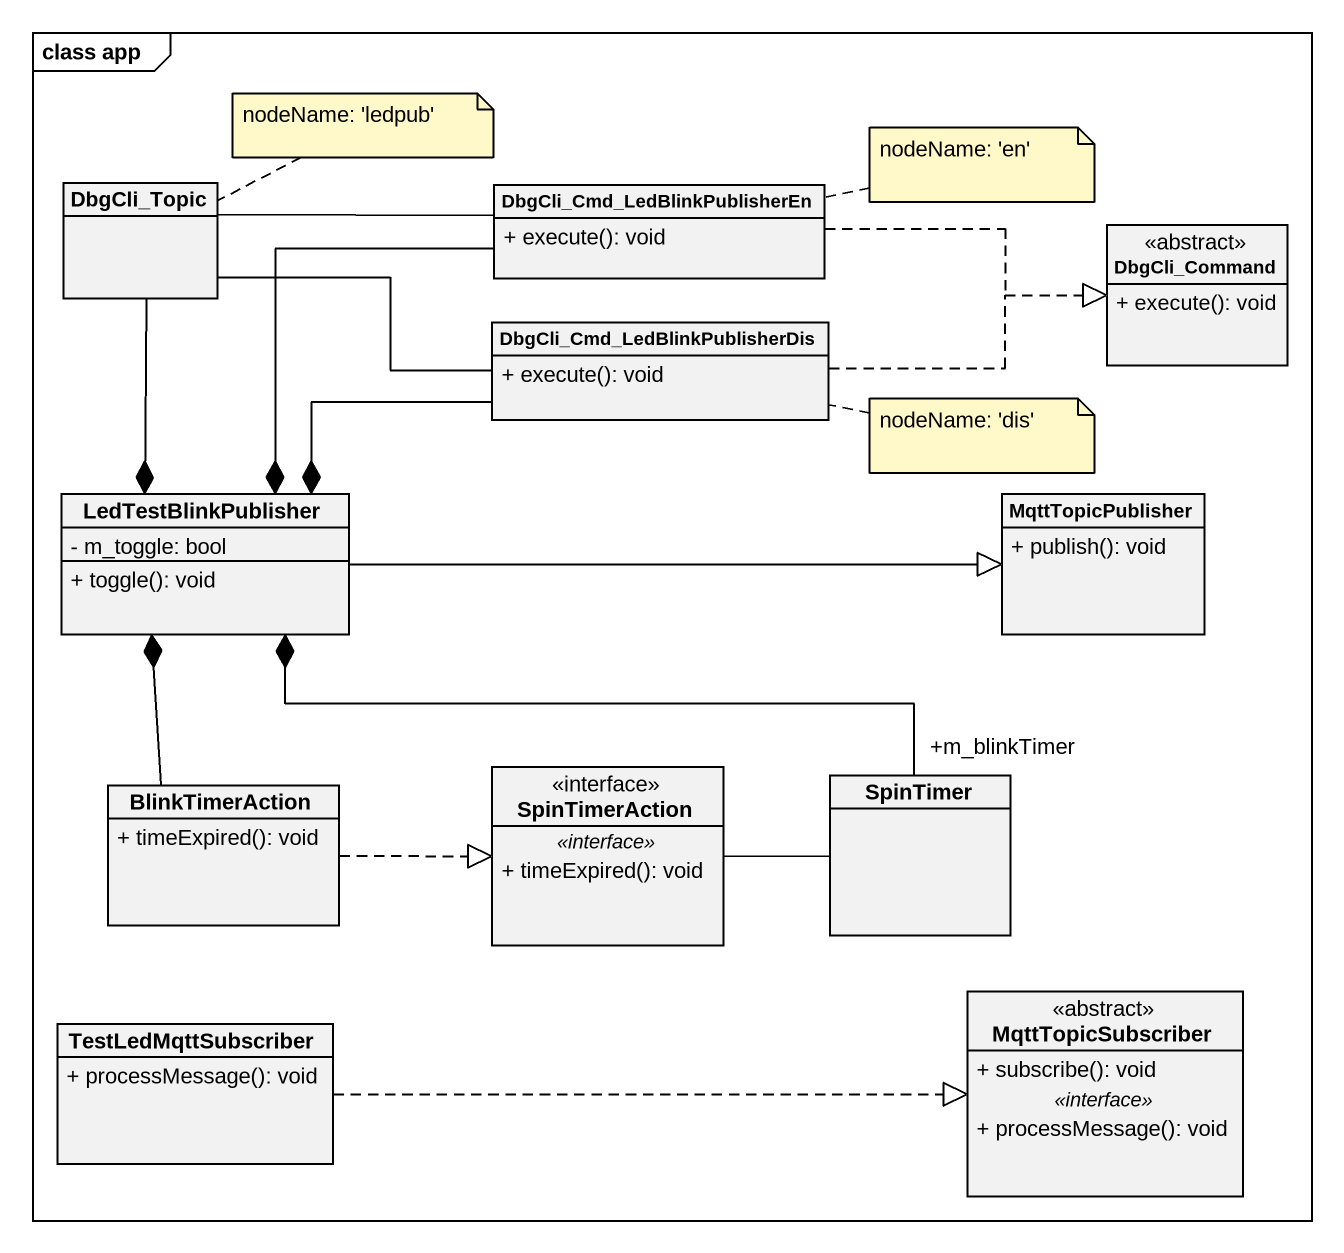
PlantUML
@startuml
mainframe class app
hide circle
hide empty members
skinparam classAttributeIconSize 0
class DbgCli_Topic
class "DbgCli_Cmd_LedBlinkPublisherEn" as DbgCli_Cmd {
  + execute(): void
}
class DbgCli_Command <<abstract>> {
  + execute(): void
}
class "DbgCli_Cmd_LedBlinkPublisherDis" as DbgCli_Cmd_2 {
  + execute(): void
}
class LedTestBlinkPublisher {
  - m_toggle: bool
  + toggle(): void
}
class MqttTopicPublisher {
  + publish(): void
}
class SpinTimerAction <<interface>> {
  .. <<interface>> ..
  + timeExpired(): void
}
class BlinkTimerAction {
  + timeExpired(): void
}
class SpinTimer
class TestLedMqttSubscriber {
  + processMessage(): void
}
class MqttTopicSubscriber <<abstract>> {
  + subscribe(): void
  .. <<interface>> ..
  + processMessage(): void
}
DbgCli_Topic -right- DbgCli_Cmd
DbgCli_Topic -right- DbgCli_Cmd_2
DbgCli_Topic --* LedTestBlinkPublisher
DbgCli_Cmd .right.|> DbgCli_Command
DbgCli_Cmd --* LedTestBlinkPublisher
DbgCli_Cmd_2 .right.|> DbgCli_Command
DbgCli_Cmd_2 -left-* LedTestBlinkPublisher
LedTestBlinkPublisher -right-|> MqttTopicPublisher
SpinTimerAction -right- SpinTimer
BlinkTimerAction -up-* LedTestBlinkPublisher
BlinkTimerAction .right.|> SpinTimerAction
SpinTimer "+m_blinkTimer" -left-* LedTestBlinkPublisher
TestLedMqttSubscriber .right.|> MqttTopicSubscriber
note right of DbgCli_Topic : nodeName: 'ledpub'
note right of DbgCli_Cmd : nodeName: 'en'
note right of DbgCli_Cmd_2 : nodeName: 'dis'
@enduml
